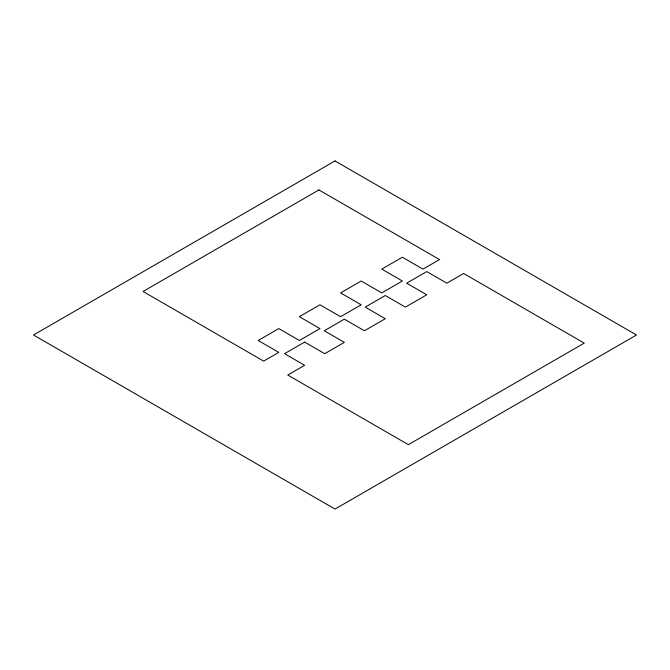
<?xml version="1.0" encoding="UTF-8"?>
<svg xmlns="http://www.w3.org/2000/svg" width="670" height="670" viewBox="0 0 670 670"><rect width="100%" height="100%" fill="white"/><g stroke="black" fill="none" stroke-linecap="round" stroke-linejoin="round"><path stroke-width="1" d="M335 160.934L33.5 335L335 509.066L636.5 335L335 160.934M318.92 189.945L143.045 291.484L263.645 361.113L278.77 352.378L258.168 340.486L278.77 328.593L299.373 340.486L319.975 328.593L299.373 316.692L319.975 304.8L340.578 316.692L361.18 304.8L340.578 292.907L361.18 281.006L381.783 292.907L402.385 281.006L381.783 269.114L402.385 257.221L422.988 269.114L439.52 259.566L318.92 189.945M304.649 342.077L284.549 353.685L304.649 365.292L287.765 375.033L408.365 444.662L584.24 343.124L463.64 273.494L446.856 283.184L426.757 271.584L406.656 283.184L426.757 294.792L405.4 307.12L385.3 295.52L365.2 307.12L385.3 318.727L364.447 330.762L344.347 319.163L324.247 330.762L344.347 342.37L324.749 353.685L304.649 342.077"/></g></svg>
